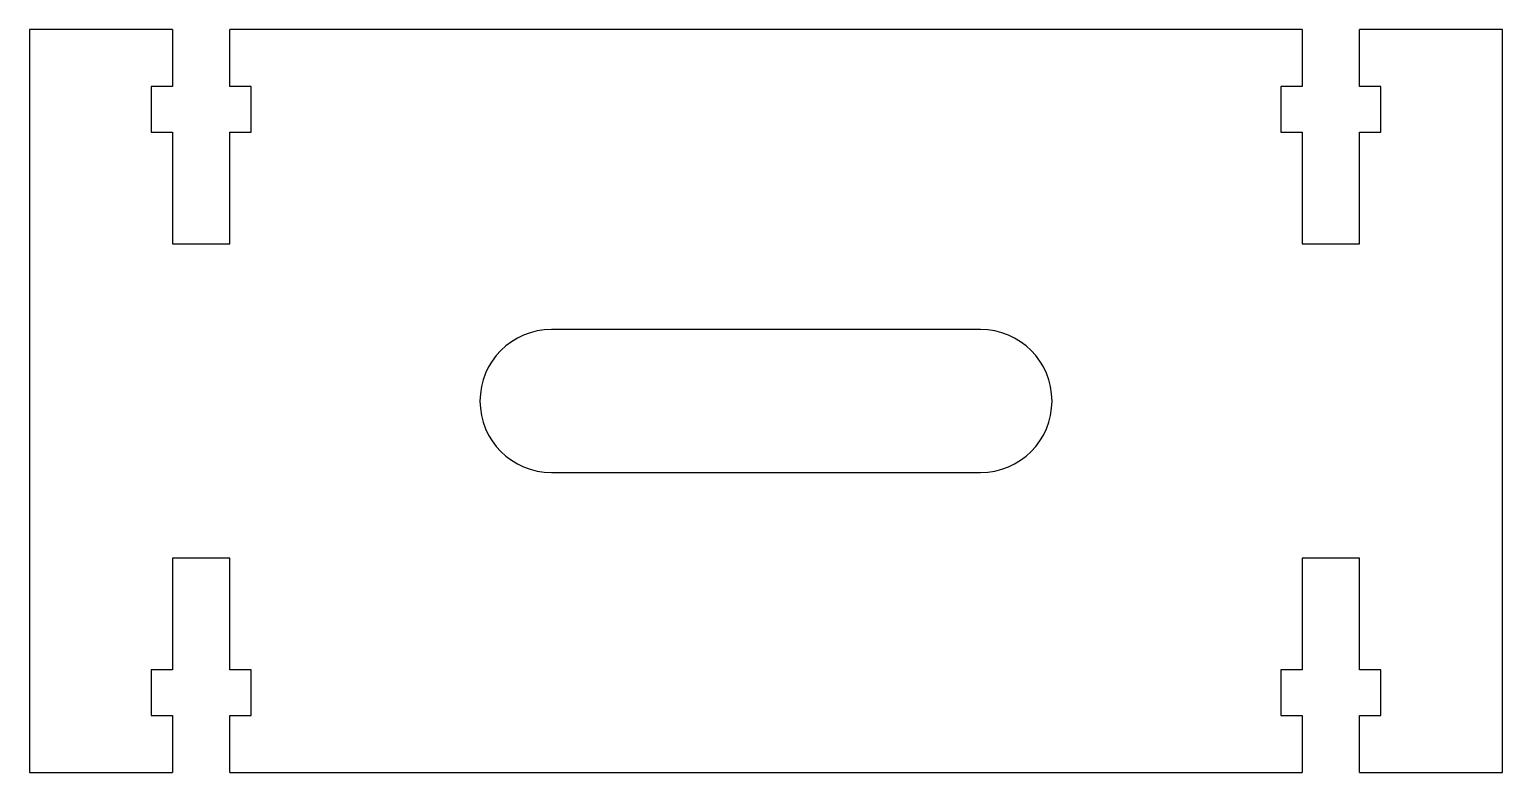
# Model space of a CAD drawing. Header units: millimetres. Extents: x -52 to 52, y -26 to 26.
import ezdxf

# ---------------------------------------------------------------- set-up
doc = ezdxf.new("R2010")
doc.units = ezdxf.units.MM

msp = doc.modelspace()

# ---------------------------------------------------------------- linework, layer by layer
at = {"color": 7, "linetype": 'Continuous', "lineweight": 25}
for p, q in [((-41.5, 26), (-51.5, 26)), ((-51.5, 26), (-51.5, -26)), ((-41.5, 26), (-41.5, 22)), ((-37.5, 22), (-37.5, 26)), ((37.5, 26), (-37.5, 26)), ((37.5, 26), (37.5, 22)), ((41.5, 22), (41.5, 26)), ((51.5, 26), (41.5, 26)), ((51.5, -26), (51.5, 26)), ((-41.5, 22), (-43, 22)), ((-43, 22), (-43, 18.8)), ((-36, 22), (-37.5, 22)), ((-36, 18.8), (-36, 22)), ((37.5, 22), (36, 22)), ((36, 22), (36, 18.8)), ((43, 22), (41.5, 22)), ((43, 18.8), (43, 22)), ((-43, 18.8), (-41.5, 18.8)), ((-41.5, 18.8), (-41.5, 11)), ((-37.5, 11), (-37.5, 18.8)), ((-37.5, 18.8), (-36, 18.8)), ((36, 18.8), (37.5, 18.8)), ((37.5, 18.8), (37.5, 11)), ((41.5, 11), (41.5, 18.8)), ((41.5, 18.8), (43, 18.8)), ((-41.5, 11), (-37.5, 11)), ((37.5, 11), (41.5, 11)), ((15, 5), (-15, 5)), ((-15, -5), (15, -5)), ((-37.5, -11), (-41.5, -11)), ((-41.5, -11), (-41.5, -18.8)), ((-37.5, -18.8), (-37.5, -11)), ((41.5, -11), (37.5, -11)), ((37.5, -11), (37.5, -18.8)), ((41.5, -18.8), (41.5, -11)), ((-41.5, -18.8), (-43, -18.8)), ((-43, -18.8), (-43, -22)), ((-36, -18.8), (-37.5, -18.8)), ((-36, -22), (-36, -18.8)), ((37.5, -18.8), (36, -18.8)), ((36, -18.8), (36, -22)), ((43, -18.8), (41.5, -18.8)), ((43, -22), (43, -18.8)), ((-43, -22), (-41.5, -22)), ((-41.5, -22), (-41.5, -26)), ((-37.5, -26), (-37.5, -22)), ((-37.5, -22), (-36, -22)), ((36, -22), (37.5, -22)), ((37.5, -22), (37.5, -26)), ((41.5, -26), (41.5, -22)), ((41.5, -22), (43, -22)), ((-51.5, -26), (-41.5, -26)), ((-37.5, -26), (37.5, -26)), ((41.5, -26), (51.5, -26))]:
    msp.add_line(p, q, dxfattribs=at)
for centre, start, end in [((-15, 0), 90, 270), ((15, 0), 270, 90)]:
    msp.add_arc(centre, 5, start, end, dxfattribs=at)

doc.saveas('drawing.dxf')
